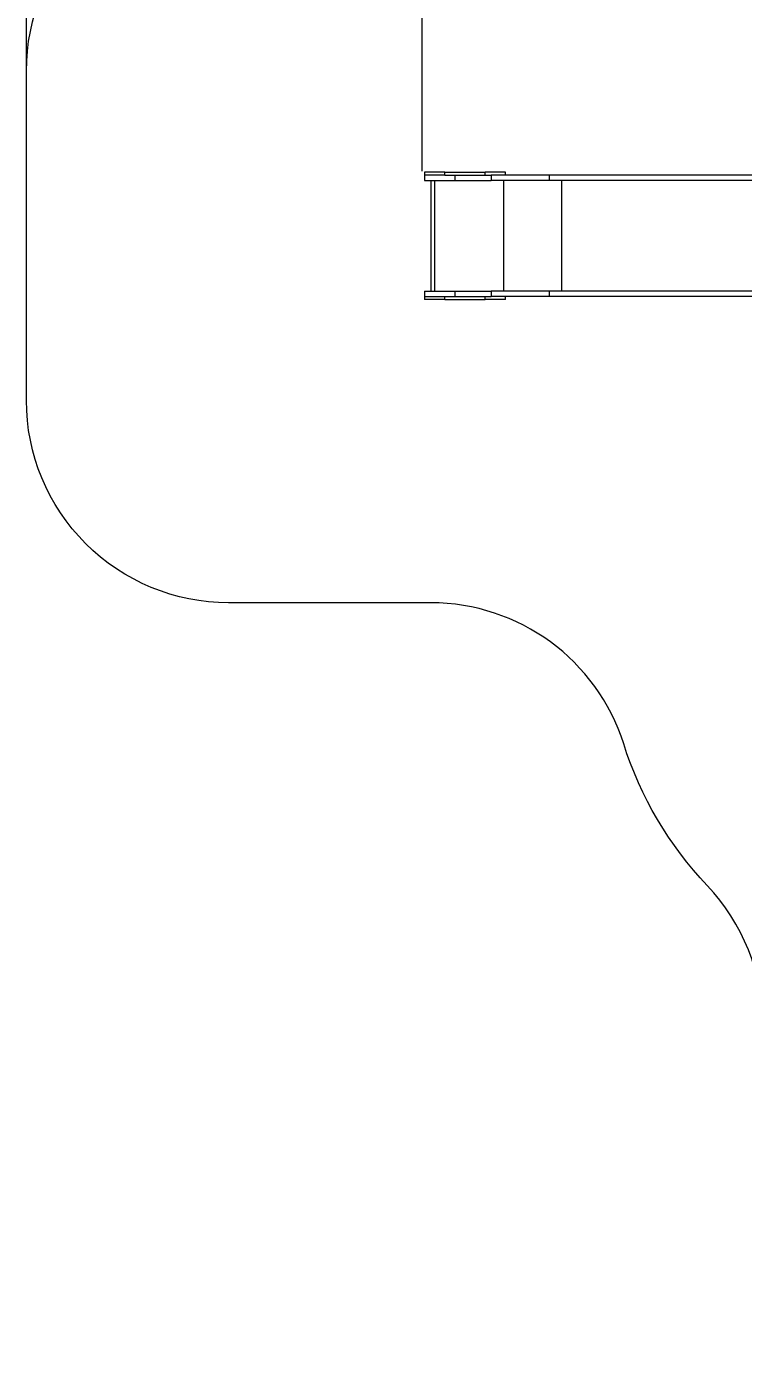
# Model space of a CAD drawing. Header units: millimetres. Extents: x -7447 to 8662, y -5576 to 6370.
# Drawn here: x -7447 to -3900, y -5576 to 957 of the extents above; entities that cross this region are included whole.
import ezdxf

# ---------------------------------------------------------------- set-up
doc = ezdxf.new("R2010")
doc.units = ezdxf.units.MM
for name, color, linetype in [('DiKom', 7, 'Continuous'), ('DIKOM_ЗОНА', 80, 'Continuous'), ('DIKOM_ОБЪЕКТ', 7, 'Continuous')]:
    doc.layers.add(name, color=color, linetype=linetype)
doc.styles.add('style1', font='arial.ttf', dxfattribs={"width": 0.8})
doc.dimstyles.new('1-50', dxfattribs={"dimtxt": 300, "dimasz": 200, "dimexe": 100, "dimexo": 0, "dimgap": 100, "dimtad": 1, "dimdec": 0, "dimtxsty": 'style1', "dimcen": 0, "dimclrd": 7, "dimclre": 7, "dimadec": 1, "dimazin": 2, "dimtfac": 1, "dimtdec": 0, "dimtmove": 1, "dimatfit": 3, "dimfxl": 0, "dimlwd": 25, "dimlwe": 18, "dimarcsym": 0})

# ---------------------------------------------------------------- blocks, each defined once
blk = doc.blocks.new('*D10')
at = {"color": 7, "linetype": 'Continuous', "lineweight": 18, "transparency": 16777216}
for p, q in [((-5489.7, 240.8), (-5489.7, 4573.5)), ((4778.2, -2126.8), (4778.2, 4573.5))]:
    blk.add_line(p, q, dxfattribs=at)
at = {"color": 7, "linetype": 'Continuous', "lineweight": 25, "transparency": 16777216}
blk.add_line((4578.2, 4473.5), (-5289.7, 4473.5), dxfattribs=at)
at = {"color": 7, "linetype": 'Continuous', "transparency": 16777216}
for points in [[(-5289.7, 4506.8), (-5289.7, 4440.2), (-5489.7, 4473.5)], [(4578.2, 4506.8), (4578.2, 4440.2), (4778.2, 4473.5)]]:
    blk.add_solid(points, dxfattribs=at)
at = {"layer": 'Defpoints', "color": 0, "linetype": 'Continuous', "transparency": 16777216}
for p in [(-5489.7, 4473.5), (-5489.7, 240.8), (4778.2, -2126.8)]:
    blk.add_point(p, dxfattribs=at)
at = {"color": 0, "linetype": 'Continuous', "lineweight": 15, "transparency": 16777216, "insert": (-777.3, 4726.8), "char_height": 300, "attachment_point": 5, "style": 'style1'}
blk.add_mtext('10300', dxfattribs=at)
blk = doc.blocks.new('*D12')
at = {"layer": 'Defpoints', "color": 0, "transparency": 16777216}
for p in [(-7446.9, 5919.7), (-7446.9, 736.9), (6905.5, -2412.7)]:
    blk.add_point(p, dxfattribs=at)
at = {"layer": 'DiKom', "color": 7, "lineweight": 18, "transparency": 16777216}
for p, q in [((-7446.9, 736.9), (-7446.9, 6019.7)), ((6905.5, -2412.7), (6905.5, 6019.7))]:
    blk.add_line(p, q, dxfattribs=at)
at = {"layer": 'DiKom', "color": 7, "lineweight": 25, "transparency": 16777216}
blk.add_line((6705.5, 5919.7), (-7246.9, 5919.7), dxfattribs=at)
at = {"layer": 'DiKom', "color": 7, "transparency": 16777216}
for points in [[(-7246.9, 5953.1), (-7246.9, 5886.4), (-7446.9, 5919.7)], [(6705.5, 5953.1), (6705.5, 5886.4), (6905.5, 5919.7)]]:
    blk.add_solid(points, dxfattribs=at)
at = {"layer": 'DiKom', "color": 0, "transparency": 16777216, "insert": (-918.3, 6173), "char_height": 300, "attachment_point": 5, "style": 'style1'}
blk.add_mtext('14300', dxfattribs=at)

msp = doc.modelspace()

# ---------------------------------------------------------------- linework, layer by layer
at = {"layer": 'DIKOM_ЗОНА', "color": 3, "lineweight": 15}
msp.add_lwpolyline([(157.5, -4749, -0.364261), (-827.5, -5576.4), (-2805.5, -5576.4, -0.414214), (-3805.5, -4576.4), (-3805.5, -3979.7, 0.191927), (-4079.6, -3291.9, -0.113278), (-4493.2, -2590.6, 0.326818), (-5446.4, -1893.1), (-6446.9, -1893.1, -0.414214), (-7446.9, -893.1), (-7446.9, 736.9, -0.414214), (-6446.9, 1736.9), (-6042.4, 1736.9, 0.414214), (-5042.4, 2736.9), (-5042.4, 3079.9, -0.414214), (-4042.4, 4079.9), (46.4, 4079.9, 0.279007)], format="xyb", dxfattribs=at)
at = {"layer": 'DIKOM_ОБЪЕКТ', "color": 7, "linetype": 'Continuous', "lineweight": 15}
for p, q in [((-5477.9, 236.9), (-5477.9, 221.9)), ((-5377.9, 236.9), (-5477.9, 236.9)), ((-5377.9, 221.9), (-5477.9, 221.9)), ((-5477.9, 221.9), (-5477.9, 194.9)), ((-5377.9, 221.9), (-5377.9, 236.9)), ((-5377.9, 236.9), (-5177.9, 236.9)), ((-5377.9, 221.9), (-5327.9, 221.9)), ((-5327.9, 221.9), (-5327.9, 194.9)), ((-5327.9, 221.9), (-5148.4, 221.9)), ((-5177.9, 221.9), (-5177.9, 236.9)), ((-5077.9, 236.9), (-5177.9, 236.9)), ((-5148.4, 221.9), (-5148.4, 194.9)), ((-4861.9, 221.9), (-5148.4, 221.9)), ((-5077.9, 221.9), (-5077.9, 236.9)), ((-4861.9, 221.9), (-4861.9, 194.9)), ((-3258.5, 221.9), (-4861.9, 221.9)), ((-5477.9, 194.9), (-5327.9, 194.9)), ((-5446.9, 194.9), (-5446.9, -351.1)), ((-5427.9, -351.1), (-5427.9, 194.9)), ((-5327.9, 194.9), (-5148.4, 194.9)), ((-4861.9, 194.9), (-5148.4, 194.9)), ((-5085.4, -351.1), (-5085.4, 194.9)), ((-3221.8, 194.9), (-4861.9, 194.9)), ((-4798.9, -351.1), (-4798.9, 194.9)), ((-5477.9, -351.1), (-5477.9, -378.1)), ((-5477.9, -351.1), (-5327.9, -351.1)), ((-5477.9, -378.1), (-5477.9, -393.1)), ((-5477.9, -378.1), (-5327.9, -378.1)), ((-5377.9, -393.1), (-5377.9, -378.1)), ((-5327.9, -351.1), (-5327.9, -378.1)), ((-5327.9, -351.1), (-5148.4, -351.1)), ((-5327.9, -378.1), (-5148.4, -378.1)), ((-5177.9, -393.1), (-5177.9, -378.1)), ((-5148.4, -351.1), (-5148.4, -378.1)), ((-4861.9, -351.1), (-5148.4, -351.1)), ((-4861.9, -378.1), (-5148.4, -378.1)), ((-5077.9, -393.1), (-5077.9, -378.1)), ((-4861.9, -351.1), (-4861.9, -378.1)), ((-3221.8, -351.1), (-4861.9, -351.1)), ((-3258.5, -378.1), (-4861.9, -378.1)), ((-5377.9, -393.1), (-5477.9, -393.1)), ((-5377.9, -393.1), (-5177.9, -393.1)), ((-5077.9, -393.1), (-5177.9, -393.1))]:
    msp.add_line(p, q, dxfattribs=at)

# ---------------------------------------------------------------- dimensions: what is measured, and where the dimension line sits
at = {"color": 7, "linetype": 'Continuous', "lineweight": 15}
dim = msp.add_linear_dim(base=(-5489.7, 4473.5), p1=(4778.2, -2126.8), p2=(-5489.7, 240.8), angle=180, text='10300', dimstyle='1-50', dxfattribs=at)
dim.commit()
dim.dimension.update_dxf_attribs({"geometry": '*D10', "text_midpoint": (-777.3, 4473.5), "dimtype": 160})
at = {"layer": 'DiKom'}
dim = msp.add_linear_dim(base=(-7446.9, 5919.7), p1=(6905.5, -2412.7), p2=(-7446.9, 736.9), angle=180, text='14300', dimstyle='1-50', dxfattribs=at)
dim.commit()
dim.dimension.update_dxf_attribs({"geometry": '*D12', "text_midpoint": (-918.3, 5919.7), "dimtype": 160})

doc.saveas('drawing.dxf')
